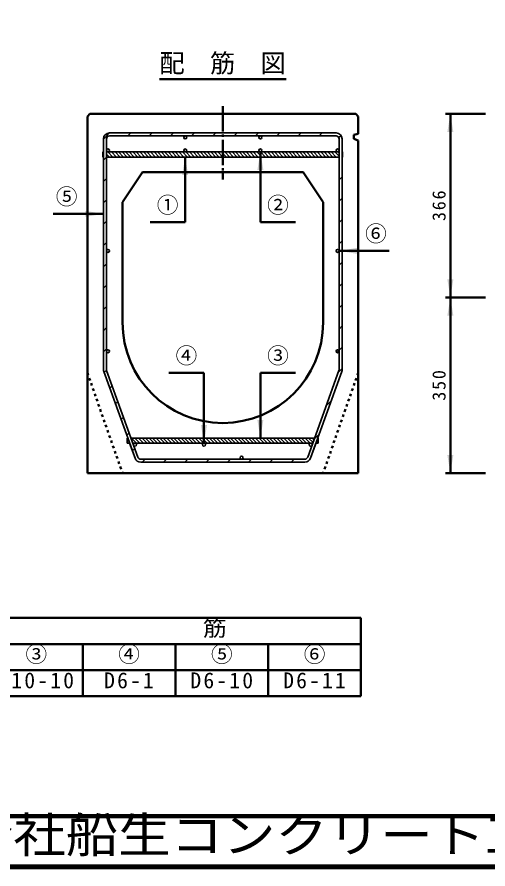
# Model space of a CAD drawing. Units: millimetres, scale not verified. Extents: x 100 to 4105, y 100 to 2870.
# Drawn here: x 989 to 1928, y 100 to 1797 of the extents above; entities that cross this region are included whole.
import ezdxf
from ezdxf.enums import TextEntityAlignment as Align

# ---------------------------------------------------------------- set-up
doc = ezdxf.new("R2010")
doc.units = ezdxf.units.MM
doc.header["$LTSCALE"] = 5
doc.linetypes.add('USER1', pattern=[2.2, 1, -1.2])
doc.linetypes.add('USER2', pattern=[13.4, 10, -1.2, 1, -1.2])
doc.layers.add('V-nasSTD', color=7, linetype='Continuous', lineweight=35)
doc.styles.add('ＭＳ ゴシック', font='')
doc.styles.get('ＭＳ ゴシック').set_extended_font_data('MS Gothic')

msp = doc.modelspace()

# ---------------------------------------------------------------- hatches: boundary and pattern name
at = {"layer": 'V-nasSTD'}
for points in [[(1859.262, 1568.397), (1853.262, 1604.397), (1847.262, 1568.397)], [(1480.422, 1492.397), (1474.422, 1528.397), (1468.422, 1492.397)], [(1318.422, 1482.397), (1324.422, 1518.397), (1330.422, 1482.397)], [(1125.422, 1399.098), (1161.422, 1405.098), (1125.422, 1411.098)], [(1667.422, 1325.397), (1631.422, 1331.397), (1667.422, 1337.397)], [(1847.262, 1274.397), (1853.262, 1238.397), (1859.262, 1274.397)], [(1859.262, 1202.397), (1853.262, 1238.397), (1847.262, 1202.397)], [(1355.922, 984.397), (1361.922, 948.397), (1367.922, 984.397)], [(1480.422, 994.397), (1474.422, 958.397), (1468.422, 994.397)], [(1847.262, 924.397), (1853.262, 888.397), (1859.262, 924.397)]]:
    msp.add_hatch(color=256, dxfattribs=at).paths.add_polyline_path(points)

# ---------------------------------------------------------------- linework, layer by layer
at = {"layer": 'V-nasSTD', "lineweight": 50}
for p, q in [((1273.019, 1673.444), (1525.826, 1673.444)), ((1134.422, 1604.397), (1129.422, 1599.397)), ((1129.422, 888.397), (1129.422, 1599.397)), ((1134.422, 1604.397), (1664.422, 1604.397)), ((1664.422, 1604.397), (1669.422, 1599.397)), ((1669.422, 1599.397), (1669.422, 1564.412)), ((1923.262, 1604.397), (1843.262, 1604.397)), ((1853.262, 1238.397), (1853.262, 1604.397)), ((1660.422, 1562.397), (1669.422, 1564.412)), ((1660.422, 1554.397), (1660.422, 1562.397)), ((1660.422, 1554.397), (1669.422, 1551.039)), ((1669.422, 888.397), (1669.422, 1551.039)), ((1474.422, 1388.397), (1474.422, 1528.397)), ((1324.422, 1388.397), (1324.422, 1518.397)), ((1239.422, 1488.397), (1199.422, 1428.397)), ((1239.422, 1488.397), (1559.422, 1488.397)), ((1559.422, 1488.397), (1599.422, 1428.397)), ((1199.422, 1428.397), (1199.422, 1188.397)), ((1599.422, 1428.397), (1599.422, 1188.397)), ((1061.422, 1405.098), (1161.422, 1405.098)), ((1324.422, 1388.397), (1254.422, 1388.397)), ((1474.422, 1388.397), (1544.422, 1388.397)), ((1731.422, 1331.397), (1631.422, 1331.397)), ((1923.262, 1238.397), (1843.262, 1238.397)), ((1853.262, 888.397), (1853.262, 1238.397)), ((1291.922, 1088.397), (1361.922, 1088.397)), ((1361.922, 1088.397), (1361.922, 948.397)), ((1474.422, 1088.397), (1474.422, 958.397)), ((1544.422, 1088.397), (1474.422, 1088.397)), ((1129.422, 888.397), (1669.422, 888.397)), ((1923.262, 888.397), (1843.262, 888.397)), ((1120, 600), (935, 600)), ((1305, 600), (1120, 600)), ((1490, 600), (1305, 600)), ((1675, 600), (1490, 600)), ((1675, 548), (1675, 600)), ((935, 548), (1120, 548)), ((1120, 496), (1120, 548)), ((1120, 548), (1120, 496)), ((1305, 548), (1120, 548)), ((1305, 496), (1305, 548)), ((1305, 548), (1490, 548)), ((1305, 496), (1305, 548)), ((1305, 548), (1305, 496)), ((1490, 496), (1490, 548)), ((1490, 496), (1490, 548)), ((1490, 548), (1675, 548)), ((1490, 496), (1490, 548)), ((1490, 548), (1490, 496)), ((1675, 496), (1675, 548)), ((1675, 496), (1675, 548)), ((1675, 548), (1675, 496)), ((935, 496), (1120, 496)), ((1120, 444), (1120, 496)), ((1120, 496), (1120, 444)), ((1120, 496), (1305, 496)), ((1305, 444), (1305, 496)), ((1305, 496), (1490, 496)), ((1305, 444), (1305, 496)), ((1305, 496), (1305, 444)), ((1490, 444), (1490, 496)), ((1490, 444), (1490, 496)), ((1490, 496), (1675, 496)), ((1490, 444), (1490, 496)), ((1490, 496), (1490, 444)), ((1675, 444), (1675, 496)), ((1675, 444), (1675, 496)), ((1675, 496), (1675, 444)), ((935, 444), (1120, 444)), ((1120, 444), (1305, 444)), ((1305, 444), (1490, 444)), ((1490, 444), (1675, 444))]:
    msp.add_line(p, q, dxfattribs=at)
at = {"layer": 'V-nasSTD', "linetype": 'USER2', "lineweight": 50}
msp.add_line((1399.422, 1619.397), (1399.422, 1473.397), dxfattribs=at)
at = {"layer": 'V-nasSTD'}
for p, q in [((1173.577, 1566.397), (1161.422, 1554.243)), ((1173.422, 1566.397), (1625.422, 1566.397)), ((1216.003, 1566.397), (1210.003, 1560.397)), ((1258.429, 1566.397), (1252.429, 1560.397)), ((1300.856, 1566.397), (1294.856, 1560.397)), ((1343.282, 1566.397), (1337.282, 1560.397)), ((1385.709, 1566.397), (1379.709, 1560.397)), ((1428.135, 1566.397), (1422.135, 1560.397)), ((1470.562, 1566.397), (1464.562, 1560.397)), ((1512.988, 1566.397), (1506.988, 1560.397)), ((1555.414, 1566.397), (1549.414, 1560.397)), ((1597.841, 1566.397), (1591.841, 1560.397)), ((1161.422, 1554.397), (1161.422, 1094.972)), ((1167.422, 1554.397), (1167.422, 1094.972)), ((1167.422, 1094.972), (1167.422, 1554.397)), ((1625.422, 1560.397), (1173.422, 1560.397)), ((1173.422, 1560.397), (1625.422, 1560.397)), ((1635.21, 1561.34), (1630.842, 1556.972)), ((1631.422, 1094.972), (1631.422, 1554.397)), ((1631.422, 1554.397), (1631.422, 1094.972)), ((1637.422, 1094.972), (1637.422, 1554.397)), ((1637.422, 1518.397), (1637.422, 1554.397)), ((1637.422, 1554.397), (1637.422, 1528.397)), ((1160.422, 1528.397), (1160.422, 1518.397)), ((1161.422, 1528.397), (1160.422, 1528.397)), ((1160.422, 1518.397), (1160.422, 1528.397)), ((1160.422, 1528.397), (1161.422, 1528.397)), ((1631.422, 1528.397), (1167.422, 1528.397)), ((1170.422, 1528.397), (1167.422, 1528.397)), ((1170.363, 1528.397), (1180.363, 1518.397)), ((1324.422, 1528.397), (1170.422, 1528.397)), ((1177.434, 1528.397), (1187.434, 1518.397)), ((1184.505, 1528.397), (1194.505, 1518.397)), ((1191.576, 1528.397), (1201.576, 1518.397)), ((1198.648, 1528.397), (1208.648, 1518.397)), ((1205.719, 1528.397), (1215.719, 1518.397)), ((1212.79, 1528.397), (1222.79, 1518.397)), ((1219.861, 1528.397), (1229.861, 1518.397)), ((1226.932, 1528.397), (1236.932, 1518.397)), ((1234.003, 1528.397), (1244.003, 1518.397)), ((1241.074, 1528.397), (1251.074, 1518.397)), ((1248.145, 1528.397), (1258.145, 1518.397)), ((1255.216, 1528.397), (1265.216, 1518.397)), ((1262.287, 1528.397), (1272.287, 1518.397)), ((1269.358, 1528.397), (1279.358, 1518.397)), ((1276.429, 1528.397), (1286.429, 1518.397)), ((1283.5, 1528.397), (1293.5, 1518.397)), ((1290.571, 1528.397), (1300.571, 1518.397)), ((1297.642, 1528.397), (1307.642, 1518.397)), ((1304.714, 1528.397), (1314.714, 1518.397)), ((1311.785, 1528.397), (1321.785, 1518.397)), ((1318.856, 1528.397), (1328.856, 1518.397)), ((1389.004, 1528.397), (1324.422, 1528.397)), ((1325.927, 1528.397), (1335.927, 1518.397)), ((1332.998, 1528.397), (1342.998, 1518.397)), ((1340.069, 1528.397), (1350.069, 1518.397)), ((1347.14, 1528.397), (1357.14, 1518.397)), ((1354.211, 1528.397), (1364.211, 1518.397)), ((1361.282, 1528.397), (1371.282, 1518.397)), ((1368.353, 1528.397), (1378.353, 1518.397)), ((1375.424, 1528.397), (1385.424, 1518.397)), ((1382.495, 1528.397), (1392.495, 1518.397)), ((1399.422, 1528.397), (1389.004, 1528.397)), ((1389.566, 1528.397), (1399.566, 1518.397)), ((1396.637, 1528.397), (1406.637, 1518.397)), ((1409.841, 1528.397), (1399.422, 1528.397)), ((1403.709, 1528.397), (1413.709, 1518.397)), ((1475.055, 1528.397), (1409.841, 1528.397)), ((1410.78, 1528.397), (1420.78, 1518.397)), ((1417.851, 1528.397), (1427.851, 1518.397)), ((1424.922, 1528.397), (1434.922, 1518.397)), ((1431.993, 1528.397), (1441.993, 1518.397)), ((1439.064, 1528.397), (1449.064, 1518.397)), ((1446.135, 1528.397), (1456.135, 1518.397)), ((1453.206, 1528.397), (1463.206, 1518.397)), ((1460.277, 1528.397), (1470.277, 1518.397)), ((1467.348, 1528.397), (1477.348, 1518.397)), ((1474.419, 1528.397), (1484.419, 1518.397)), ((1477.355, 1530.764), (1475.055, 1528.464)), ((1628.422, 1528.397), (1475.055, 1528.397)), ((1481.49, 1528.397), (1491.49, 1518.397)), ((1488.561, 1528.397), (1498.561, 1518.397)), ((1495.632, 1528.397), (1505.632, 1518.397)), ((1502.703, 1528.397), (1512.703, 1518.397)), ((1509.775, 1528.397), (1519.775, 1518.397)), ((1516.846, 1528.397), (1526.846, 1518.397)), ((1523.917, 1528.397), (1533.917, 1518.397)), ((1530.988, 1528.397), (1540.988, 1518.397)), ((1538.059, 1528.397), (1548.059, 1518.397)), ((1545.13, 1528.397), (1555.13, 1518.397)), ((1552.201, 1528.397), (1562.201, 1518.397)), ((1559.272, 1528.397), (1569.272, 1518.397)), ((1566.343, 1528.397), (1576.343, 1518.397)), ((1573.414, 1528.397), (1583.414, 1518.397)), ((1580.485, 1528.397), (1590.485, 1518.397)), ((1587.556, 1528.397), (1597.556, 1518.397)), ((1594.627, 1528.397), (1604.627, 1518.397)), ((1601.698, 1528.397), (1611.698, 1518.397)), ((1608.769, 1528.397), (1618.769, 1518.397)), ((1615.841, 1528.397), (1625.841, 1518.397)), ((1622.912, 1528.397), (1631.422, 1519.886)), ((1631.422, 1528.397), (1628.422, 1528.397)), ((1629.983, 1528.397), (1631.422, 1526.957)), ((1637.422, 1528.397), (1638.422, 1528.397)), ((1637.422, 1528.397), (1638.422, 1528.397)), ((1637.422, 1528.028), (1638.422, 1527.028)), ((1638.422, 1528.397), (1638.422, 1518.397)), ((1638.422, 1528.397), (1638.422, 1518.397)), ((1160.422, 1524.195), (1161.422, 1523.195)), ((1160.422, 1518.397), (1161.422, 1518.397)), ((1161.422, 1518.397), (1160.422, 1518.397)), ((1167.422, 1517.816), (1161.422, 1511.816)), ((1167.422, 1524.267), (1173.292, 1518.397)), ((1631.422, 1518.397), (1167.422, 1518.397)), ((1167.422, 1518.397), (1388.541, 1518.397)), ((1388.541, 1518.397), (1399.422, 1518.397)), ((1399.422, 1518.397), (1410.304, 1518.397)), ((1410.304, 1518.397), (1631.422, 1518.397)), ((1637.422, 1520.957), (1638.422, 1519.957)), ((1637.422, 1518.397), (1638.422, 1518.397)), ((1638.422, 1518.397), (1637.422, 1518.397)), ((1637.422, 1478.699), (1631.422, 1472.699)), ((1167.422, 1475.39), (1161.422, 1469.39)), ((1167.422, 1432.963), (1161.422, 1426.963)), ((1637.422, 1436.273), (1631.422, 1430.273)), ((1637.422, 1393.846), (1631.422, 1387.846)), ((1167.422, 1390.537), (1161.422, 1384.537)), ((1167.422, 1348.11), (1161.422, 1342.11)), ((1631.422, 1345.42), (1637.422, 1351.42)), ((1631.422, 1302.994), (1637.422, 1308.994)), ((1167.422, 1305.684), (1161.422, 1299.684)), ((1167.422, 1263.258), (1161.422, 1257.258)), ((1631.422, 1260.567), (1637.422, 1266.567)), ((1631.422, 1218.141), (1637.422, 1224.141)), ((1167.422, 1220.831), (1161.422, 1214.831)), ((1167.422, 1178.405), (1161.422, 1172.405)), ((1631.422, 1175.714), (1637.422, 1181.714)), ((1631.422, 1133.288), (1637.422, 1139.288)), ((1167.422, 1135.978), (1161.422, 1129.978)), ((1631.024, 1132.89), (1626.929, 1128.795)), ((1224.455, 918.321), (1162.136, 1090.896)), ((1167.561, 1093.69), (1162.834, 1088.963)), ((1230.098, 920.359), (1167.779, 1092.934)), ((1230.098, 920.359), (1167.779, 1092.934)), ((1568.747, 920.359), (1631.066, 1092.934)), ((1631.066, 1092.934), (1568.747, 920.359)), ((1574.39, 918.321), (1636.709, 1090.896)), ((1629.693, 1089.132), (1637.422, 1096.862)), ((1178.777, 1062.48), (1174.09, 1057.793)), ((1190.033, 1031.309), (1185.346, 1026.623)), ((1605.713, 1022.725), (1615.697, 1032.71)), ((1201.289, 1000.139), (1196.602, 995.452)), ((1212.544, 968.968), (1207.858, 964.282)), ((1208.983, 958.397), (1209.983, 958.397)), ((1208.983, 958.397), (1208.983, 948.397)), ((1208.983, 948.397), (1208.983, 958.397)), ((1208.983, 958.397), (1209.983, 958.397)), ((1208.983, 955.424), (1212.228, 952.179)), ((1209.983, 958.397), (1224.455, 918.321)), ((1216.362, 958.397), (1582.483, 958.397)), ((1582.483, 958.397), (1216.362, 958.397)), ((1217.104, 958.397), (1227.104, 948.397)), ((1224.175, 958.397), (1234.175, 948.397)), ((1231.246, 958.397), (1241.246, 948.397)), ((1238.317, 958.397), (1248.317, 948.397)), ((1245.389, 958.397), (1255.389, 948.397)), ((1252.46, 958.397), (1262.46, 948.397)), ((1259.531, 958.397), (1269.531, 948.397)), ((1266.602, 958.397), (1276.602, 948.397)), ((1273.673, 958.397), (1283.673, 948.397)), ((1280.744, 958.397), (1290.744, 948.397)), ((1287.815, 958.397), (1297.815, 948.397)), ((1294.886, 958.397), (1304.886, 948.397)), ((1301.957, 958.397), (1311.957, 948.397)), ((1309.028, 958.397), (1319.028, 948.397)), ((1316.099, 958.397), (1326.099, 948.397)), ((1323.17, 958.397), (1333.17, 948.397)), ((1330.241, 958.397), (1340.241, 948.397)), ((1337.312, 958.397), (1347.312, 948.397)), ((1344.383, 958.397), (1354.383, 948.397)), ((1351.455, 958.397), (1361.455, 948.397)), ((1358.526, 958.397), (1368.526, 948.397)), ((1365.597, 958.397), (1375.597, 948.397)), ((1372.668, 958.397), (1382.668, 948.397)), ((1379.739, 958.397), (1389.739, 948.397)), ((1386.81, 958.397), (1396.81, 948.397)), ((1393.881, 958.397), (1403.881, 948.397)), ((1400.952, 958.397), (1410.952, 948.397)), ((1408.023, 958.397), (1418.023, 948.397)), ((1415.094, 958.397), (1425.094, 948.397)), ((1422.165, 958.397), (1432.165, 948.397)), ((1429.236, 958.397), (1439.236, 948.397)), ((1436.307, 958.397), (1446.307, 948.397)), ((1443.378, 958.397), (1453.378, 948.397)), ((1450.449, 958.397), (1460.449, 948.397)), ((1457.521, 958.397), (1467.521, 948.397)), ((1464.592, 958.397), (1474.592, 948.397)), ((1471.663, 958.397), (1481.663, 948.397)), ((1478.734, 958.397), (1488.734, 948.397)), ((1485.805, 958.397), (1495.805, 948.397)), ((1492.876, 958.397), (1502.876, 948.397)), ((1499.947, 958.397), (1509.947, 948.397)), ((1507.018, 958.397), (1517.018, 948.397)), ((1514.089, 958.397), (1524.089, 948.397)), ((1521.16, 958.397), (1531.16, 948.397)), ((1528.231, 958.397), (1538.231, 948.397)), ((1535.302, 958.397), (1545.302, 948.397)), ((1542.373, 958.397), (1552.373, 948.397)), ((1549.444, 958.397), (1559.444, 948.397)), ((1556.516, 958.397), (1566.516, 948.397)), ((1563.587, 958.397), (1573.587, 948.397)), ((1570.658, 958.397), (1579.346, 949.709)), ((1574.39, 918.321), (1588.862, 958.397)), ((1577.729, 958.397), (1581.222, 954.904)), ((1581.732, 956.319), (1591.717, 966.304)), ((1581.732, 956.319), (1582.483, 958.397)), ((1586.717, 952.457), (1589.862, 949.312)), ((1588.593, 957.652), (1589.862, 956.383)), ((1588.862, 958.397), (1589.862, 958.397)), ((1588.862, 958.397), (1589.862, 958.397)), ((1589.862, 958.397), (1589.862, 948.397)), ((1589.862, 958.397), (1589.862, 948.397)), ((1208.983, 948.397), (1213.594, 948.397)), ((1213.594, 948.397), (1208.983, 948.397)), ((1224.455, 918.321), (1213.594, 948.397)), ((1219.114, 933.111), (1223.8, 937.798)), ((1219.939, 948.491), (1220.033, 948.397)), ((1219.973, 948.397), (1578.872, 948.397)), ((1219.973, 948.397), (1224.246, 948.397)), ((1224.246, 948.397), (1361.668, 948.397)), ((1361.668, 948.386), (1358.933, 945.652)), ((1361.668, 948.397), (1573.66, 948.397)), ((1573.66, 948.246), (1571.75, 946.336)), ((1573.66, 948.397), (1578.872, 948.397)), ((1585.251, 948.397), (1574.39, 918.321)), ((1589.862, 948.397), (1585.251, 948.397)), ((1589.862, 948.397), (1585.251, 948.397)), ((1235.741, 916.397), (1563.104, 916.397)), ((1563.104, 916.397), (1235.741, 916.397)), ((1235.741, 910.397), (1563.104, 910.397)), ((1238.826, 910.397), (1244.826, 916.397)), ((1281.252, 910.397), (1287.252, 916.397)), ((1323.678, 910.397), (1329.678, 916.397)), ((1366.105, 910.397), (1372.105, 916.397)), ((1408.531, 910.397), (1414.531, 916.397)), ((1450.958, 910.397), (1456.958, 916.397)), ((1493.384, 910.397), (1499.384, 916.397)), ((1535.81, 910.397), (1541.81, 916.397))]:
    msp.add_line(p, q, dxfattribs=at)
at = {"layer": 'V-nasSTD', "linetype": 'USER1', "lineweight": 50}
for p, q in [((1129.422, 1088.397), (1199.422, 888.397)), ((1669.422, 1088.397), (1599.422, 888.397))]:
    msp.add_line(p, q, dxfattribs=at)
at = {"layer": 'V-nasSTD', "lineweight": 100}
for p, q in [((105, 205), (4100, 205)), ((105, 105), (4100, 105))]:
    msp.add_line(p, q, dxfattribs=at)
at = {"layer": 'V-nasSTD', "lineweight": 13}
msp.add_lwpolyline([(100, 100), (100, 2870), (4105, 2870), (4105, 100)], close=True, dxfattribs=at)
at = {"layer": 'V-nasSTD'}
for centre in [(1324.422, 1557.397), (1474.422, 1557.397), (1170.422, 1531.397), (1324.422, 1531.397), (1474.422, 1531.397), (1628.422, 1531.397), (1170.422, 1331.397), (1628.422, 1331.397), (1170.422, 1131.397), (1628.422, 1131.397), (1224.246, 945.397), (1361.922, 945.397), (1574.599, 945.397), (1436.922, 919.397)]:
    msp.add_circle(centre, 3, dxfattribs=at)
for centre, radius, start, end in [((1173.422, 1554.397), 12, 90, 180), ((1625.422, 1554.397), 12, 0, 90), ((1173.422, 1554.397), 6, 90, 180), ((1173.422, 1554.397), 6, 90, 180), ((1625.422, 1554.397), 6, 0, 90), ((1625.422, 1554.397), 6, 0, 90), ((1173.422, 1094.972), 12, 180, 199.85521), ((1173.422, 1094.972), 6, 180, 199.85521), ((1173.422, 1094.972), 6, 180, 199.85522), ((1625.422, 1094.972), 6, 340.14479, 0), ((1625.422, 1094.972), 6, 340.14479, 0.00002), ((1625.422, 1094.972), 12, 340.14479, 0), ((1235.741, 922.397), 12, 199.85521, 270), ((1235.741, 922.397), 6, 199.85521, 270), ((1235.741, 922.397), 6, 199.85521, 270), ((1563.104, 922.397), 6, 270, 340.14479), ((1563.104, 922.397), 6, 270, 340.14479), ((1563.104, 922.397), 12, 270, 340.14479)]:
    msp.add_arc(centre, radius, start, end, dxfattribs=at)
at = {"layer": 'V-nasSTD', "lineweight": 50}
for start, end in [(180, 270), (270, 0)]:
    msp.add_arc((1399.422, 1188.397), 200, start, end, dxfattribs=at)

# ---------------------------------------------------------------- texts
at = {"layer": 'V-nasSTD', "style": 'ＭＳ ゴシック'}
for s, height, p in [('配\u3000筋\u3000図', 36.95, (1273.019, 1723.844)), ('⑤', 31.67, (1066.422, 1455.298)), ('①', 31.67, (1267.822, 1438.597)), ('②', 31.67, (1487.822, 1438.597)), ('⑥', 31.67, (1683.222, 1381.597)), ('④', 31.67, (1305.322, 1138.597)), ('③', 31.67, (1487.822, 1138.597)), ('③', 31.67, (1005.9, 543.6)), ('④', 31.67, (1190.9, 543.6)), ('⑤', 31.67, (1375.9, 543.6)), ('⑥', 31.67, (1560.9, 543.6))]:
    msp.add_text(s, height=height, dxfattribs=at).set_placement(p, align=Align.TOP_LEFT)
at = {"layer": 'V-nasSTD', "style": 'ＭＳ ゴシック', "width": 1.1}
for s, height, p in [('配\u3000\u3000\u3000\u3000\u3000\u3000\u3000\u3000\u3000\u3000筋', 31.67, (837.04, 595.6)), ('株式会社船生コンクリート工業', 69.65, (668.279, 202.55))]:
    msp.add_text(s, height=height, dxfattribs=at).set_placement(p, align=Align.TOP_LEFT)
at = {"layer": 'V-nasSTD', "char_height": 26.39, "attachment_point": 1, "rotation": 90, "style": 'ＭＳ ゴシック'}
for s, insert in [('\\T1.2;366', (1817.262, 1390.797)), ('\\T1.2;350', (1817.262, 1032.797))]:
    msp.add_mtext(s, dxfattribs=dict(at, insert=insert))
at = {"layer": 'V-nasSTD', "char_height": 31.67, "attachment_point": 1, "style": 'ＭＳ ゴシック'}
for s, insert in [('\\T1.2;D10-10', (951.9, 491.6)), ('\\T1.2;D6-1', (1162.82, 491.6)), ('\\T1.2;D6-10', (1334.86, 491.6)), ('\\T1.2;D6-11', (1519.86, 491.6))]:
    msp.add_mtext(s, dxfattribs=dict(at, insert=insert))

doc.saveas('drawing.dxf')
